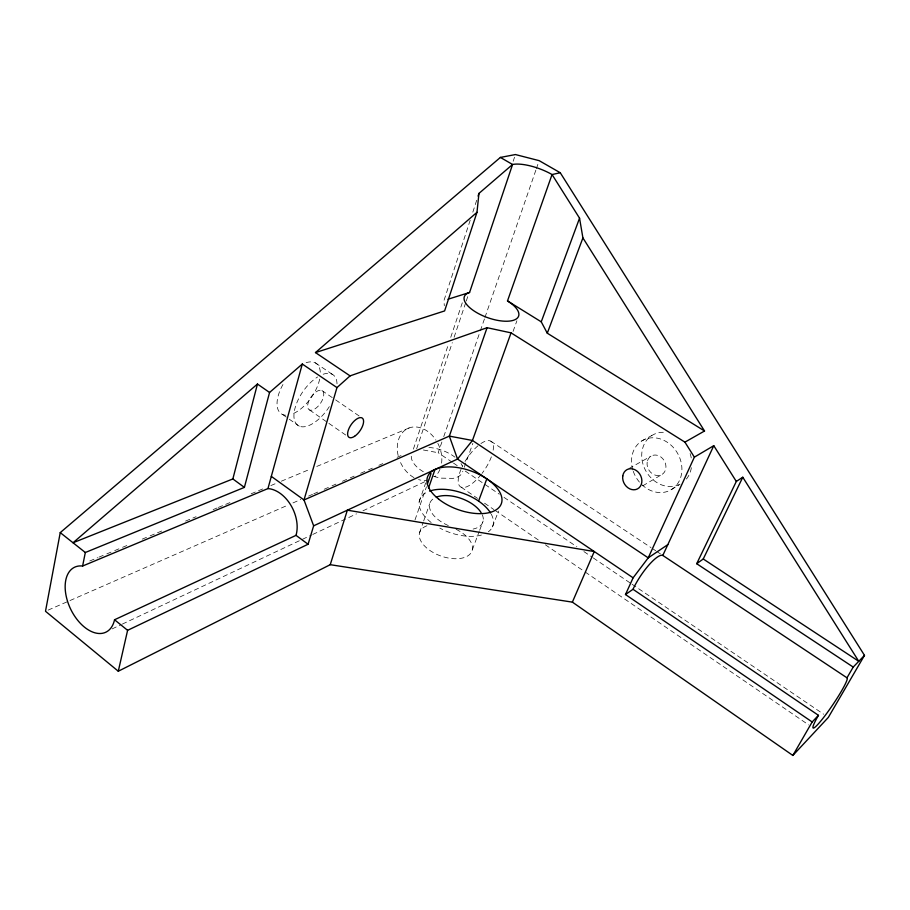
<?xml version="1.0" encoding="UTF-8"?>
<svg xmlns="http://www.w3.org/2000/svg" width="910" height="910" viewBox="0 0 910 910"><rect width="100%" height="100%" fill="white"/><g stroke="black" fill="none" stroke-linecap="round" stroke-linejoin="round"><path stroke-width="0.68" stroke-dasharray="4.55 3.41" d="M470.197 220.186L443.978 300.493L444.296 305.703M472.825 212.155L476.749 200.109M413.379 449.108L448.505 344.048M450.746 337.314L462.906 300.948M416.666 448.755L452.293 342.626M454.101 337.257L465.829 302.325M466.273 300.983L468.081 295.613M513.183 161.263L514.537 157.237M419.191 501.74L425.652 482.994M452.293 462.291L438.188 452.725L441.896 442.01M443.75 436.652L479.877 332.15M480.332 330.808L484.507 318.75M484.962 317.408L535.91 170.033M536.365 168.691L538.22 163.334M415.017 519.894L426.449 486.804M419.533 532.816L423.23 522.238M423.696 520.918L429.713 503.719M464.259 467.285L472.87 443.318M513.058 331.467L516.88 320.809M472.313 549.811L479.206 531.508M479.695 530.2L483.142 521.043M492.458 526.913L498.498 511.09M671.296 489.648L678.94 484.95M642.756 485.815L662.025 474.428M628.969 468.536L650.923 456.194M641.664 441.009L651.822 435.526M112.101 628.924L121.098 624.658M122.349 624.089L311.47 535.057M312.756 534.454L356.492 513.866M362.919 510.84L425.948 481.174M48.105 610.132L287.742 505.209M292.952 502.934L300.766 499.51M308.57 496.087L312.483 494.38M313.779 493.811L317.692 492.094M324.199 489.25L330.717 486.395M332.013 485.826L335.926 484.109M342.433 481.265L348.951 478.41M350.248 477.841L354.161 476.135M360.667 473.28L367.185 470.424M368.482 469.856L372.395 468.149M378.901 465.294L382.814 463.588M397.135 457.309L401.037 455.603M89.783 560.97L97.654 557.693M98.962 557.148L105.526 554.417M106.834 553.871L113.397 551.141M114.706 550.596L121.269 547.854M122.577 547.308L129.14 544.578M142.267 539.118L148.819 536.388M150.139 535.842L163.254 530.371M185.56 521.089L196.06 516.709M213.122 509.611L217.058 507.973M218.366 507.427L231.481 501.956M251.171 493.766L262.979 488.841M270.85 485.565L276.094 483.381M281.349 481.197L310.208 469.173M316.771 466.443L409.932 427.643M423.4 449.995L438.188 452.725M433.615 476.396L440.463 478.125L452.987 478.376A26.981 13.73 19.2 0 0 462.826 471.278M490.797 441.168L651.014 547.615M652.197 548.4L655.723 550.755M656.906 551.528L660.444 553.883M315.338 362.851L332.241 374.283M453.464 463.088L458.174 466.284M465.226 471.061L499.306 494.187M504.003 497.372L576.86 546.796M583.913 551.585L592.137 557.159M593.309 557.955L630.914 583.469M632.086 584.265L823.641 714.213M321.924 390.526L334.493 399.126M335.631 399.899L359.621 416.302M461.142 487.168L477.522 498.373M484.541 503.185L493.902 509.577M495.074 510.385L538.367 540.005M545.386 544.806L584.004 571.218M585.176 572.015L808.671 724.906M309.548 409.989L327.748 422.593M328.885 423.377L348.212 436.754M282.578 414.505L288.14 418.395M289.243 419.18L299.265 426.187M306.147 362.703A30.667 15.481 -55.2 0 1 320.229 375.375M319.672 379.117A30.667 15.481 -55.2 0 1 291.882 414.152M285.695 415.222A30.667 15.481 -55.2 0 1 284.534 381.859M323.164 374.249A30.826 15.163 -55.2 0 1 336.916 386.704M329.318 406.656A30.826 15.163 -55.2 0 1 294.885 421.466A30.826 15.163 -55.2 0 1 317.624 376.956M680.043 484.211A28.153 23.853 59.8 0 1 643.12 464.635A28.153 23.853 59.8 0 1 663.902 432.296M690.11 453.555A28.153 23.853 59.8 0 1 691.486 459.504M691.372 467.729A28.153 23.853 59.8 0 1 685.935 479.593M632.86 470.015A28.483 23.99 59.8 0 1 661.308 439.257A28.483 23.99 59.8 0 1 676.119 485.61A28.483 23.99 59.8 0 1 633.223 471.175M423.343 471.755A26.981 13.73 19.2 0 1 411.582 454.5M428.906 447.47A26.981 13.73 19.2 0 1 454.954 457.173M461.006 463.531A26.981 13.73 19.2 0 1 462.485 466.557M480.901 443.568A27.402 10.499 -56 0 1 492.947 451.383M491.366 456.843A27.402 10.499 -56 0 1 482.038 473.393M481.197 474.474A27.402 10.499 -56 0 1 461.017 487.112A27.402 10.499 -56 0 1 462.724 465.658M465.021 461.495A27.402 10.499 -56 0 1 477.943 445.832M428.724 479.877A27.823 20.964 65.6 0 1 418.543 479.593M413.982 477.625A27.823 20.964 65.6 0 1 399.376 459.675M398.148 455.557A27.823 20.964 65.6 0 1 408.647 428.11A27.823 20.964 65.6 0 1 435.992 440.19M437.835 443.341A27.823 20.964 65.6 0 1 441.396 464.475M439.974 469.367A27.823 20.964 65.6 0 1 434.764 476.692M456.069 529.29A27.766 15.299 19.8 0 1 468.855 555.157A27.766 15.299 19.8 0 1 429.418 550.129A27.766 15.299 19.8 0 1 427.359 525.627M482.266 514.764A28.13 14.992 19.9 0 1 473.12 529.063M448.323 525.559A28.13 14.992 19.9 0 1 434.161 498.214M491.241 514.15A38.857 20.714 19.9 0 1 488.351 531.793M481.424 535.046A38.857 20.714 19.9 0 1 439.769 528.084M431.169 522.522A38.857 20.714 19.9 0 1 427.154 492.082M314.94 408.897A11.557 5.688 -55.2 0 0 323.039 391.516A11.557 5.688 -55.2 0 0 309.116 400.332A11.557 5.688 -55.2 0 0 314.94 408.897M647.181 462.155A10.681 8.998 59.8 0 0 659.852 475.338A10.681 8.998 59.8 0 0 662.48 458.378A10.681 8.998 59.8 0 0 647.181 462.155"/><path stroke-width="1.36" d="M864.5 655.371L853.216 667.076L846.982 677.813A30.292 3.253 -55.9 0 1 824.722 716.056A30.292 3.253 -55.9 0 1 818.454 715.328L812.164 721.971L625.488 594.537L633.11 577.816L648.227 557.853L694.364 457.161L684.923 442.146L511.045 332.855L487.077 327.702L350.077 375.887L315.474 352.591L444.615 310.924L476.976 212.314L478.944 193.42L512.569 164.482A30.348 10.124 20.2 0 1 552.051 174.538L560.253 172.741L864.5 655.371L828.339 717.41L792.86 755.448L572.379 602.136L330.239 564.689L118.289 671.227L45.5 611.27L60.242 532.623L500.386 157.43L515.435 154.552L539.152 160.649L560.253 172.741M127.605 630.323L114.546 619.767A36.047 21.703 64.2 0 1 73.084 613.647A36.047 21.703 64.2 0 1 82.605 566.031L85.324 552.506L244.392 487.385L269.565 392.472L302.302 364.034L336.962 387.592L304.008 499.965L313.643 525.821L308.092 544.248L127.605 630.323L118.289 671.227M257.45 384.043L73.028 542.758L232.858 478.944L257.45 384.043L269.565 392.472M82.605 566.031L267.95 488.579L302.302 364.034M330.239 564.689L347.358 510.18L594.253 551.54L572.379 602.136M478.068 196.094L478.944 193.42M684.923 442.146L704.533 430.999L582.912 237.908L579.545 218.173L552.051 174.538L507.496 300.926A28.824 11.887 19.8 0 1 513.627 320.229A28.824 11.887 19.8 0 1 475.134 311.664A28.824 11.887 19.8 0 1 469.571 292.474L512.569 164.482L500.386 157.43M427.37 484.165L431.033 473.575M428.53 488.101L434.969 469.526M487.077 327.702L449.347 436.117L457.525 459.061L633.11 577.816M511.045 332.855L472.449 440.463L457.525 459.061L313.643 525.821M704.533 430.999L547.297 333.208L541.245 321.833L579.545 218.173M478.569 501.069L486.804 478.865M547.297 333.208L582.912 237.908M625.488 594.537L633.007 589.293A28.802 7.2 -56 0 1 648.966 564.939A28.802 7.2 -56 0 1 662.798 555.441L713.77 445.673L736.315 481.458L696.696 563.711L853.216 667.076M703.248 558.99L742.776 477.227L858.767 661.308L703.248 558.99L696.696 563.711M792.86 755.448L812.164 721.971M336.962 387.592L350.077 375.887M315.474 352.591L476.976 212.314M667.815 544.635L648.227 557.853L472.449 440.463L449.347 436.117L304.008 499.965L271.317 476.374M736.315 481.458L742.776 477.227M694.364 457.161L713.77 445.673M114.546 619.767L296.012 535.364L308.092 544.248M448.016 299.219L469.571 292.474M507.496 300.926L541.245 321.833M662.798 555.441L846.982 677.813M633.007 589.293L818.454 715.328M232.858 478.944L244.392 487.385M60.242 532.623L85.324 552.506M267.95 488.579A31.475 21.601 64.8 0 1 290.847 505.209A31.475 21.601 64.8 0 1 296.012 535.364M436.311 497.156A28.13 14.992 19.9 0 1 481.083 512.569M429.531 491.104A38.857 20.714 19.9 0 1 490.581 513.012M622.77 475.987A10.977 9.111 59.9 0 0 635.726 489.569A10.977 9.111 59.9 0 0 638.308 472.222A10.977 9.111 59.9 0 0 622.77 475.987M354.604 436.288A11.705 5.392 -55.3 0 0 362.965 418.805A11.705 5.392 -55.3 0 0 349.212 427.973A11.705 5.392 -55.3 0 0 354.604 436.288M438.757 499.203A39.255 20.373 20 0 0 501.012 504.493A39.255 20.373 20 0 0 453.624 467.092A39.255 20.373 20 0 0 438.757 499.203"/></g></svg>
